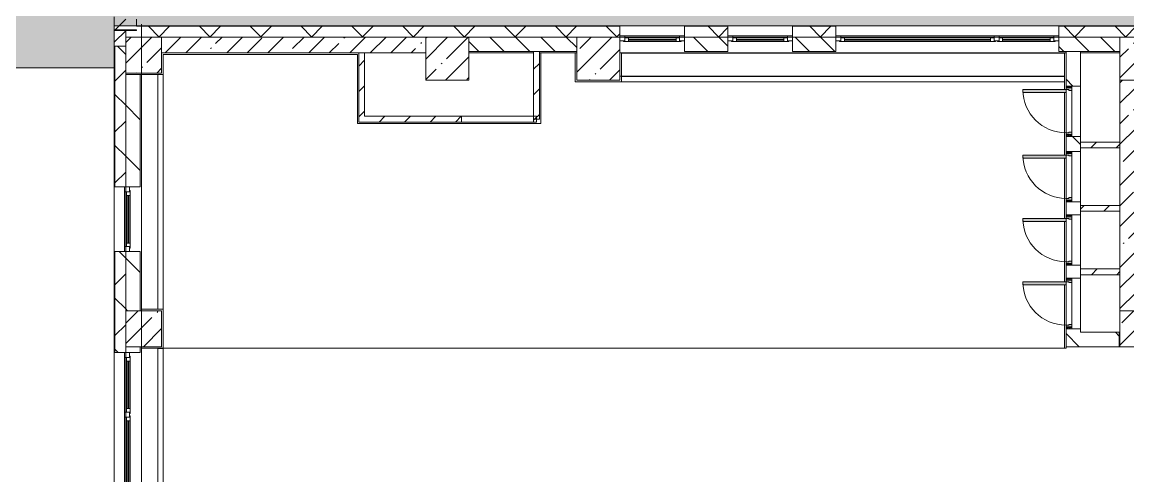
# Model space of a CAD drawing. Header units: millimetres. Extents: x 81682 to 274809, y -8553 to 29000.
# Drawn here: x 146249 to 161620, y 9106 to 15407 of the extents above; entities that cross this region are included whole.
import ezdxf

# ---------------------------------------------------------------- set-up
doc = ezdxf.new("R2010")
doc.units = ezdxf.units.MM
for name, color, linetype, lineweight in [('A-DETL-3', 7, 'Continuous', 5), ('A-GENM-3', 7, 'Continuous', 5), ('A-GLAZ-3', 7, 'Continuous', 5), ('A-WALL', 7, 'Continuous', 9), ('A-WALL-7', 7, 'Continuous', 5), ('I-WALL-2', 7, 'Continuous', 5), ('S-COLS-1', 7, 'Continuous', 5), ('Оси', 7, 'Continuous', 9)]:
    doc.layers.add(name, color=color, linetype=linetype, lineweight=lineweight)
doc.layers.add('A-DETL-GENF-2', color=7, linetype='Continuous', lineweight=9, true_color=0xc0c0c0, transparency=0.4)
for name, color, linetype, lineweight, true_color in [('A-DOOR-3', 7, 'Continuous', 5, 0xe2e2e2), ('A-DOOR-4', 7, 'Continuous', 5, 0xaaaaaa), ('A-DOOR-FRAM-2', 7, 'Continuous', 5, 0xe2e2e2), ('A-DOOR-FRAM-4', 7, 'Continuous', 5, 0xaaaaaa), ('A-FLOR-2', 7, 'Continuous', 5, 0xaaaaaa), ('A-GENM-4', 7, 'Continuous', 5, 0x737373), ('A-WALL-8', 7, 'Continuous', 5, 0x737373), ('I-WALL-3', 7, 'Continuous', 5, 0x737373)]:
    doc.layers.add(name, color=color, linetype=linetype, lineweight=lineweight, true_color=true_color)
pattern_1 = [(45, (147798.7, 0), (-353.5534, 353.5534), []), (135, (147798.7, 0), (-353.5534, -353.5534), [])]
pattern_2 = [(135, (147798.7, 0), (-353.553, -353.553), [])]
pattern_3 = [(45, (147798.7, 0), (-285.123, 285.123), []), (45, (148083.8, 0), (-285.123, 285.123), [504.031, -100.806, 16.764, -84.042])]
pattern_4 = [(45, (147798.7, 0), (-176.7767, 176.7767), [])]

# ---------------------------------------------------------------- blocks, each defined once
blk = doc.blocks.new('BSC_Колонна _Прямоугольная - 600х600-V66-3_7_3_птичка')
at = {"layer": 'S-COLS-1'}
h = blk.add_hatch(dxfattribs=at)
h.set_pattern_fill('FP_71', color=256, style=0, pattern_type=2)
h.set_pattern_definition([(45, (-14010, -14900), (-285.123, 285.123), []), (45, (-13724.88, -14900), (-285.123, 285.123), [504.031, -100.806, 16.764, -84.042])])
h.paths.add_polyline_path([(-22, -300), (300, -300), (300, 300), (-300, 300), (-300, -300)])
for p, q in [((300, 300), (-300, 300)), ((-300, 300), (-300, -300)), ((300, -300), (300, 300)), ((-300, -300), (300, -300))]:
    blk.add_line(p, q, dxfattribs=at)
blk = doc.blocks.new('парапет1 - парапет-18629556-3_7_3_птичка')
at = {"layer": 'A-GENM-3'}
blk.add_line((-268, 14773), (-2411, 14773), dxfattribs=at)
at = {"layer": 'A-GENM-4'}
blk.add_line((-268, 15482), (-268, 14775), dxfattribs=at)
blk = doc.blocks.new('BSC_Колонна _Прямоугольная - 500х500-V87-3_7_3_птичка')
at = {"layer": 'S-COLS-1'}
h = blk.add_hatch(dxfattribs=at)
h.set_pattern_fill('FP_95', color=256, style=0, pattern_type=2)
h.set_pattern_definition([(45, (-140, -14950), (-285.123, 285.123), []), (45, (145.12, -14950), (-285.123, 285.123), [504.031, -100.806, 16.764, -84.042])])
h.paths.add_polyline_path([(-250, -250), (250, -250), (250, 250), (-250, 250)])
for p, q in [((250, 250), (-250, 250)), ((-250, 250), (-250, -250)), ((250, -250), (250, 250)), ((-250, -250), (250, -250))]:
    blk.add_line(p, q, dxfattribs=at)
blk = doc.blocks.new('120_Окно_СКБ_1Ст - 120_Окно_СКБ_1Ст 900х2500_h_-20664874-3_7_3_птичка')
at = {"layer": 'A-GLAZ-3'}
for p, q in [((-450, -127), (-450, -57)), ((-450, -57), (-380, -57)), ((450, -57), (-450, -57)), ((-380, -127), (-450, -127)), ((-450, -127), (-400, -127)), ((-380, -127), (-400, -127)), ((-400, -127), (-400, -137)), ((-400, -137), (400, -137)), ((400, -137), (-400, -137)), ((-380, -57), (-380, -127)), ((380, -87), (-380, -87)), ((-380, -87), (-380, -127)), ((-330, -137), (-330, -87)), ((-330, -107), (330, -107)), ((330, -117), (-330, -117)), ((330, -137), (330, -87)), ((380, -127), (380, -57)), ((380, -57), (450, -57)), ((380, -127), (380, -87)), ((450, -127), (380, -127)), ((400, -127), (380, -127)), ((400, -127), (450, -127)), ((400, -137), (400, -127)), ((450, -57), (450, -127))]:
    blk.add_line(p, q, dxfattribs=at)
blk = doc.blocks.new('120_Окно_СКБ_2Ст - 120_Окно_СКБ_2Ст 2300х2500 _мал створка справа_-22272277-3_7_3_птичка')
at = {"layer": 'A-GLAZ-3'}
for p, q in [((-1150, -127), (-1150, -57)), ((-1150, -57), (-1080, -57)), ((1150, -57), (-1150, -57)), ((-1080, -127), (-1150, -127)), ((-1150, -127), (-1100, -127)), ((-1080, -127), (-1100, -127)), ((-1100, -127), (-1100, -137)), ((-1100, -137), (270, -137)), ((270, -137), (-1100, -137)), ((-1080, -57), (-1080, -127)), ((250, -87), (-1080, -87)), ((-1080, -87), (-1080, -127)), ((-1030, -137), (-1030, -87)), ((-1030, -107), (200, -107)), ((200, -117), (-1030, -117)), ((200, -137), (200, -87)), ((250, -127), (250, -57)), ((250, -57), (320, -57)), ((250, -127), (250, -87)), ((320, -127), (250, -127)), ((270, -127), (250, -127)), ((270, -127), (300, -127)), ((270, -137), (270, -127)), ((320, -127), (300, -127)), ((300, -127), (300, -137)), ((300, -137), (1100, -137)), ((1100, -137), (300, -137)), ((320, -57), (320, -127)), ((1080, -87), (320, -87)), ((320, -87), (320, -127)), ((370, -137), (370, -87)), ((370, -107), (1030, -107)), ((1030, -117), (370, -117)), ((1030, -137), (1030, -87)), ((1080, -127), (1080, -57)), ((1080, -57), (1150, -57)), ((1080, -127), (1080, -87)), ((1150, -127), (1080, -127)), ((1100, -127), (1080, -127)), ((1100, -127), (1150, -127)), ((1100, -137), (1100, -127)), ((1150, -57), (1150, -127))]:
    blk.add_line(p, q, dxfattribs=at)
blk = doc.blocks.new('120_Окно_СКБ_2Ст - 120_Окно_СКБ_2Ст 3100х2500 _мал_створка слева_ 2-V114-3_7_3_птичка')
at = {"layer": 'A-GLAZ-3'}
for p, q in [((-1550, -127), (-1550, -57)), ((-1550, -57), (-1480, -57)), ((1550, -57), (-1550, -57)), ((-1480, -127), (-1550, -127)), ((-1550, -127), (-1500, -127)), ((-1480, -127), (-1500, -127)), ((-1500, -127), (-1500, -137)), ((-1500, -137), (670, -137)), ((670, -137), (-1500, -137)), ((-1480, -57), (-1480, -127)), ((650, -87), (-1480, -87)), ((-1480, -87), (-1480, -127)), ((-1430, -137), (-1430, -87)), ((-1430, -107), (600, -107)), ((600, -117), (-1430, -117)), ((600, -137), (600, -87)), ((650, -127), (650, -57)), ((650, -57), (720, -57)), ((650, -127), (650, -87)), ((720, -127), (650, -127)), ((670, -127), (650, -127)), ((670, -127), (700, -127)), ((670, -137), (670, -127)), ((720, -127), (700, -127)), ((700, -127), (700, -137)), ((700, -137), (1500, -137)), ((1500, -137), (700, -137)), ((720, -57), (720, -127)), ((1480, -87), (720, -87)), ((720, -87), (720, -127)), ((770, -137), (770, -87)), ((770, -107), (1430, -107)), ((1430, -117), (770, -117)), ((1430, -137), (1430, -87)), ((1480, -127), (1480, -57)), ((1480, -57), (1550, -57)), ((1480, -127), (1480, -87)), ((1550, -127), (1480, -127)), ((1500, -127), (1480, -127)), ((1500, -127), (1550, -127)), ((1500, -137), (1500, -127)), ((1550, -57), (1550, -127))]:
    blk.add_line(p, q, dxfattribs=at)
blk = doc.blocks.new('BSC_Колонна _Прямоугольная - 500х500-V164-3_7_3_птичка')
at = {"layer": 'S-COLS-1'}
h = blk.add_hatch(dxfattribs=at)
h.set_pattern_fill('FP_136', color=256, style=0, pattern_type=2)
h.set_pattern_definition([(45, (-13960, -11150), (-285.123, 285.123), []), (45, (-13674.88, -11150), (-285.123, 285.123), [504.031, -100.806, 16.764, -84.042])])
h.paths.add_polyline_path([(-250, -250), (250, -250), (250, 250), (-250, 250), (-250, 71)])
for p, q in [((250, 250), (-250, 250)), ((-250, 250), (-250, -250)), ((250, -250), (250, 250)), ((-250, -250), (250, -250))]:
    blk.add_line(p, q, dxfattribs=at)
blk = doc.blocks.new('110_Дверь_СКБ_1Ст - д-18 700x2100h_Технический шкаф ЭОМ и СС-V155-3_7_3_птичка')
at = {"layer": 'A-DOOR-3'}
h = blk.add_hatch(color=256, dxfattribs=at)
h.paths.add_polyline_path([(-312.5, 100), (-312.5, 20), (-277.5, 20), (-277.5, 60), (-287.5, 60), (-292.5, 100)])
h.paths.add_polyline_path([(312.5, 100), (312.5, 60), (302.5, 60), (302.5, 20), (337.5, 20), (337.5, 100)])
at = {"layer": 'A-DOOR-4'}
h = blk.add_hatch(dxfattribs=at)
h.set_pattern_fill('FP_120', color=256, style=0, pattern_type=2)
h.set_pattern_definition([(135, (1951.41, 164.685), (-14.14214, -14.14214), []), (225, (1951.41, 164.685), (14.14214, -14.14214), [])])
h.paths.add_polyline_path([(362.5, 100), (337.5, 100), (337.5, 20), (362.5, 20)])
at = {"layer": 'A-DOOR-FRAM-2'}
blk.add_hatch(color=256, dxfattribs=at).paths.add_polyline_path([(272.5, 700), (272.5, 100), (312.5, 100), (312.5, 700)])
at = {"layer": 'A-DOOR-FRAM-4'}
h = blk.add_hatch(dxfattribs=at)
h.set_pattern_fill('FP_121', color=256, style=0, pattern_type=2)
h.set_pattern_definition([(45, (-171.384, 164.685), (-14.1421, 14.1421), []), (135, (-171.384, 164.685), (-14.1421, -14.1421), [])])
h.paths.add_polyline_path([(-312.5, 100), (-337.5, 100), (-337.5, 20), (-312.5, 20)])
at = {"layer": 'A-DOOR-4'}
for p, q in [((312.5, 700), (272.5, 700)), ((272.5, 700), (272.5, 100)), ((312.5, 100), (312.5, 700)), ((272.5, 100), (312.5, 100))]:
    blk.add_line(p, q, dxfattribs=at)
blk.add_arc((312.5, 100), 600, 90, 180, dxfattribs=at)
at = {"layer": 'A-DOOR-FRAM-4'}
for p, q in [((-312.5, 100), (-337.5, 100)), ((-337.5, 100), (-337.5, 20)), ((-337.5, 20), (-312.5, 20)), ((-287.5, 100), (-312.5, 100)), ((-312.5, 100), (-312.5, 20)), ((-312.5, 20), (-312.5, 100)), ((-312.5, 20), (-277.5, 20)), ((-287.5, 60), (-287.5, 100)), ((-287.5, 100), (272.5, 100)), ((-277.5, 60), (-287.5, 60)), ((-277.5, 20), (-277.5, 60)), ((302.5, 20), (-277.5, 20)), ((312.5, 60), (302.5, 60)), ((302.5, 60), (302.5, 20)), ((302.5, 20), (337.5, 20)), ((312.5, 100), (312.5, 60)), ((337.5, 100), (312.5, 100)), ((337.5, 20), (337.5, 100)), ((362.5, 100), (337.5, 100)), ((337.5, 100), (337.5, 20)), ((337.5, 20), (362.5, 20)), ((362.5, 20), (362.5, 100))]:
    blk.add_line(p, q, dxfattribs=at)
blk = doc.blocks.new('120_Окно_СКБ_1Ст - 120_Окно_СКБ_1Ст_900х2500_h_-20705657-3_7_3_птичка')
at = {"layer": 'A-GLAZ-3'}
for p, q in [((-450, -127), (-450, -57)), ((-450, -57), (-380, -57)), ((450, -57), (-450, -57)), ((-380, -127), (-450, -127)), ((-450, -127), (-400, -127)), ((-380, -127), (-400, -127)), ((-400, -127), (-400, -137)), ((-400, -137), (400, -137)), ((400, -137), (-400, -137)), ((-380, -57), (-380, -127)), ((380, -87), (-380, -87)), ((-380, -87), (-380, -127)), ((-330, -137), (-330, -87)), ((-330, -107), (330, -107)), ((330, -117), (-330, -117)), ((330, -137), (330, -87)), ((380, -127), (380, -57)), ((380, -57), (450, -57)), ((380, -127), (380, -87)), ((450, -127), (380, -127)), ((400, -127), (380, -127)), ((400, -127), (450, -127)), ((400, -137), (400, -127)), ((450, -57), (450, -127))]:
    blk.add_line(p, q, dxfattribs=at)
blk = doc.blocks.new('BSC_Колонна _Прямоугольная - 500х500-V177-3_7_3_птичка')
at = {"layer": 'S-COLS-1'}
h = blk.add_hatch(dxfattribs=at)
h.set_pattern_fill('FP_151', color=256, style=0, pattern_type=2)
h.set_pattern_definition([(45, (-140, -11150), (-285.123, 285.123), []), (45, (145.12, -11150), (-285.123, 285.123), [504.031, -100.806, 16.764, -84.042])])
h.paths.add_polyline_path([(-136, -250), (250, -250), (250, 250), (-250, 250), (-250, -250)])
for p, q in [((250, 250), (-250, 250)), ((-250, 250), (-250, -250)), ((250, -250), (250, 250)), ((-250, -250), (250, -250))]:
    blk.add_line(p, q, dxfattribs=at)
blk = doc.blocks.new('Зашивка приборов отопления34 - Зашивка приборов отопления-33324488-3_7_3_птичка')
at = {"layer": 'A-WALL-7'}
for p, q in [((34188, 26888), (34188, 26567)), ((40348, 26888), (34188, 26888)), ((40348, 26567), (40348, 26888)), ((34188, 26567), (40348, 26567)), ((40348, 26567), (34188, 26567)), ((34188, 26567), (34188, 26492)), ((34188, 26492), (40348, 26492)), ((40348, 26492), (40348, 26567))]:
    blk.add_line(p, q, dxfattribs=at)
blk = doc.blocks.new('Зашивка приборов отопления35 - Зашивка приборов отопления-33324623-3_7_3_птичка')
at = {"layer": 'A-WALL-7'}
for p, q in [((34188, 26793), (34188, 26567)), ((37448, 26793), (34188, 26793)), ((37448, 26567), (37448, 26793)), ((34188, 26567), (37448, 26567)), ((37448, 26567), (34188, 26567)), ((34188, 26567), (34188, 26492)), ((34188, 26492), (37448, 26492)), ((37448, 26492), (37448, 26567))]:
    blk.add_line(p, q, dxfattribs=at)
blk = doc.blocks.new('Зашивка приборов отопления36 - Зашивка приборов отопления-33324807-3_7_3_птичка')
at = {"layer": 'A-WALL-7'}
for p, q in [((34188, 26793), (34188, 26567)), ((36549, 26793), (34188, 26793)), ((36549, 26567), (36549, 26793)), ((34188, 26567), (36549, 26567)), ((36545, 26567), (34188, 26567)), ((34188, 26567), (34188, 26492)), ((34188, 26492), (36545, 26492)), ((36545, 26492), (36545, 26567))]:
    blk.add_line(p, q, dxfattribs=at)

msp = doc.modelspace()

# ---------------------------------------------------------------- hatches: boundary and pattern name
at = {"layer": 'A-DETL-GENF-2'}
msp.add_hatch(color=256, dxfattribs=at).paths.add_polyline_path([(146870.9, 14774.9), (147530.7, 14774.9), (147530.7, 15358), (186558.7, 15358), (186558.7, 23888.3), (181726.8, 23888.3), (181726.8, 27398.1), (145389.6, 27398.1), (145389.6, 14774.9), (146404.8, 14774.9)])
at = {"layer": 'A-WALL-7'}
h = msp.add_hatch(dxfattribs=at)
h.set_pattern_fill('FP_79', color=256, style=0, pattern_type=2)
h.set_pattern_definition(pattern_1)
h.paths.add_polyline_path([(189752.3, 15200), (189958.7, 15200), (189958.7, 15350), (185608.7, 15350), (185608.7, 15200), (187887.9, 15200)])
h.paths.add_polyline_path([(177808.7, 15200), (179908.7, 15200), (179908.7, 15350), (177815.7, 15349), (177815.7, 15288), (177808.7, 15285), (177035.7, 15288), (177035.7, 15350), (173408.9, 15349), (173408.9, 15288), (173401.9, 15285), (172228.9, 15288), (172228.9, 15350), (167588.7, 15349), (167588.7, 15288), (167581.7, 15285), (166808.7, 15288), (166808.7, 15350), (162581.7, 15349), (162581.7, 15288), (162574.7, 15285), (162401.7, 15288), (162401.5, 15350), (160658.7, 15350), (160658.7, 15200), (177799.4, 15200)])
h.paths.add_polyline_path([(182458.7, 15200), (183208.7, 15200), (183208.7, 15350), (182458.7, 15350)])
h.paths.add_polyline_path([(181408.7, 15200), (181558.7, 15200), (181558.7, 15350), (181408.7, 15350), (181408.7, 15270.2)])
h.paths.add_polyline_path([(156058.7, 15200), (156058.7, 15350), (155458.7, 15350), (155458.7, 15200)])
h.paths.add_polyline_path([(157558.7, 15200), (157558.7, 15350), (156958.7, 15350), (156958.7, 15200), (157125.2, 15200)])
h.paths.add_polyline_path([(152464.2, 15200), (154558.7, 15200), (154558.7, 15350), (147838.7, 15350), (147838.7, 15293), (147688.7, 15293), (147688.7, 15200), (152458.7, 15200)])
h.paths.add_polyline_path([(181038.7, 15200), (181033.7, 15350), (180808.7, 15350), (180808.7, 15200)])
h = msp.add_hatch(dxfattribs=at)
h.set_pattern_fill('FP_79', color=256, style=0, pattern_type=2)
h.set_pattern_definition(pattern_1)
h.paths.add_polyline_path([(147530.7, 14973), (147538.7, 14973), (147538.7, 15073), (147530.7, 15073)])
h = msp.add_hatch(dxfattribs=at)
h.set_pattern_fill('FP_79', color=256, style=0, pattern_type=2)
h.set_pattern_definition(pattern_1)
h.paths.add_polyline_path([(147538.7, -100), (147688.7, -100), (147688.7, 5220), (147538.7, 5220), (147538.7, 1965.8)])
h.paths.add_polyline_path([(147538.7, 7320), (147688.7, 7320), (147688.7, 8520), (147538.7, 8520), (147538.7, 7750.3)])
h.paths.add_polyline_path([(147688.7, 10820), (147688.7, 12220), (147538.7, 12220), (147538.7, 10820)])
h.paths.add_polyline_path([(147688.7, 13120), (147688.7, 15073), (147538.7, 15073), (147538.7, 13120)])
h = msp.add_hatch(dxfattribs=at)
h.set_pattern_fill('FP_77', color=256, style=0, pattern_type=2)
h.set_pattern_definition([(135, (147798.7, 0), (-176.7767, -176.7767), [])])
h.paths.add_polyline_path([(160854, 15000), (161508.7, 15000), (161508.7, 15200), (160658.7, 15200), (160658.7, 15000), (160759.9, 15000)])
h.paths.add_polyline_path([(152458.7, 15000), (153958.7, 15000), (153958.7, 15200), (152458.7, 15200)])
h.paths.add_polyline_path([(157125.2, 15000), (157558.7, 15000), (157558.7, 15200), (156958.7, 15200), (156958.7, 15000)])
h.paths.add_polyline_path([(156058.7, 15000), (156058.7, 15200), (155458.7, 15200), (155458.7, 15000)])
h = msp.add_hatch(dxfattribs=at)
h.set_pattern_fill('FP_79', color=256, style=0, pattern_type=2)
h.set_pattern_definition(pattern_1)
h.paths.add_polyline_path([(147538.7, 14923), (147538.7, 14973), (147530.7, 14973), (147530.7, 14923)])
at = {"layer": 'I-WALL-2'}
h = msp.add_hatch(dxfattribs=at)
h.set_pattern_fill('FP_79', color=256, style=0, pattern_type=2)
h.set_pattern_definition(pattern_1)
h.paths.add_polyline_path([(147838.7, 15358), (147838.7, 15450), (147530.7, 15450), (147530.7, 15358), (147803.1, 15358)])
h = msp.add_hatch(dxfattribs=at)
h.set_pattern_fill('FP_79', color=256, style=0, pattern_type=2)
h.set_pattern_definition(pattern_1)
h.paths.add_polyline_path([(147530.7, 15300), (147838.7, 15300), (147838.7, 15358), (147530.7, 15358), (147530.7, 15341.3)])
h = msp.add_hatch(dxfattribs=at)
h.set_pattern_fill('FP_75', color=256, style=0, pattern_type=2)
h.set_pattern_definition(pattern_3)
h.paths.add_polyline_path([(147538.7, 15073), (147688.7, 15073), (147688.7, 15293), (147530.7, 15293), (147535.7, 15073)])
h = msp.add_hatch(dxfattribs=at)
h.set_pattern_fill('FP_75', color=256, style=0, pattern_type=2)
h.set_pattern_definition(pattern_3)
h.paths.add_polyline_path([(151858.7, 14980), (151858.7, 15200), (148188.7, 15200), (148188.7, 14980), (151008.7, 14980)])
h = msp.add_hatch(dxfattribs=at)
h.set_pattern_fill('FP_80', color=256, style=0, pattern_type=2)
h.set_pattern_definition(pattern_4)
h.paths.add_polyline_path([(151008.7, 14100), (151008.7, 14980), (150928.7, 14980), (150928.7, 14100)])
h = msp.add_hatch(dxfattribs=at)
h.set_pattern_fill('FP_80', color=256, style=0, pattern_type=2)
h.set_pattern_definition(pattern_4)
h.paths.add_polyline_path([(153438.7, 14060), (153438.7, 15000), (153358.7, 15000), (153358.7, 14060)])
h = msp.add_hatch(dxfattribs=at)
h.set_pattern_fill('FP_78', color=256, style=0, pattern_type=2)
h.set_pattern_definition(pattern_2)
h.paths.add_polyline_path([(160839.9, 11100), (160959.9, 11100), (160959.9, 11150), (160759.9, 11150), (160759.9, 11100)])
h.paths.add_polyline_path([(160759.9, 11850), (160959.9, 11850), (160959.9, 12030), (160759.9, 12030)])
h.paths.add_polyline_path([(160959.9, 12730), (160959.9, 12910), (160759.9, 12910), (160759.9, 12730), (160839.9, 12730)])
h.paths.add_polyline_path([(160839.9, 13610), (160959.9, 13610), (160959.9, 13819.9), (160759.9, 13819.9), (160759.9, 13610)])
h.paths.add_polyline_path([(160759.9, 14519.9), (160959.9, 14519.9), (160959.9, 15000), (160759.9, 15000), (160759.9, 14691.7)])
h = msp.add_hatch(dxfattribs=at)
h.set_pattern_fill('FP_78', color=256, style=0, pattern_type=2)
h.set_pattern_definition(pattern_2)
h.paths.add_polyline_path([(147688.7, 7900), (147888.7, 7900), (147888.7, 8520), (147688.7, 8520), (147688.7, 8328.8)])
h.paths.add_polyline_path([(147688.7, 10820), (147888.7, 10820), (147888.7, 10900), (147688.7, 10900)])
h.paths.add_polyline_path([(147888.7, 11400), (147888.7, 12220), (147688.7, 12220), (147688.7, 11400), (147803.1, 11400)])
h.paths.add_polyline_path([(147688.7, 13120), (147888.7, 13120), (147888.7, 14680), (147688.7, 14680), (147688.7, 13534.8)])
h = msp.add_hatch(dxfattribs=at)
h.set_pattern_fill('FP_75', color=256, style=0, pattern_type=2)
h.set_pattern_definition(pattern_3)
h.paths.add_polyline_path([(161509.7, 11400), (161729.7, 11400), (161729.7, 14600), (161509.7, 14600), (161509.7, 11900)])
h = msp.add_hatch(dxfattribs=at)
h.set_pattern_fill('FP_80', color=256, style=0, pattern_type=2)
h.set_pattern_definition(pattern_4)
h.paths.add_polyline_path([(153398.7, 14020), (153398.7, 14100), (153358.7, 14100), (153358.7, 14020)])
h.paths.add_polyline_path([(152358.7, 14020), (152358.7, 14100), (150928.7, 14100), (150928.7, 14020)])
h = msp.add_hatch(dxfattribs=at)
h.set_pattern_fill('FP_80', color=256, style=0, pattern_type=2)
h.set_pattern_definition(pattern_4)
h.paths.add_polyline_path([(161509.7, 13660), (161509.7, 13740), (160959.9, 13740), (160959.9, 13660)])
h = msp.add_hatch(dxfattribs=at)
h.set_pattern_fill('FP_80', color=256, style=0, pattern_type=2)
h.set_pattern_definition(pattern_4)
h.paths.add_polyline_path([(161509.7, 12780), (161509.7, 12860), (160959.9, 12860), (160959.9, 12780)])
h = msp.add_hatch(dxfattribs=at)
h.set_pattern_fill('FP_80', color=256, style=0, pattern_type=2)
h.set_pattern_definition(pattern_4)
h.paths.add_polyline_path([(161509.7, 11900), (161509.7, 11980), (160959.9, 11980), (160959.9, 11900)])
h = msp.add_hatch(dxfattribs=at)
h.set_pattern_fill('FP_78', color=256, style=0, pattern_type=2)
h.set_pattern_definition(pattern_2)
h.paths.add_polyline_path([(161499.7, 10900), (161499.7, 11100), (160759.9, 11100), (160759.9, 10900)])
at = {"layer": 'S-COLS-1'}
h = msp.add_hatch(dxfattribs=at)
h.set_pattern_fill('FP_75', color=256, style=0, pattern_type=2)
h.set_pattern_definition(pattern_3)
h.paths.add_polyline_path([(152458.7, 14600), (152458.7, 15200), (151858.7, 15200), (151858.7, 14600)])
h = msp.add_hatch(dxfattribs=at)
h.set_pattern_fill('FP_75', color=256, style=0, pattern_type=2)
h.set_pattern_definition(pattern_3)
h.paths.add_polyline_path([(154558.7, 14600), (154558.7, 15200), (153958.7, 15200), (153958.7, 14600), (154328.6, 14600)])

# ---------------------------------------------------------------- linework, layer by layer
at = {"layer": 'A-DETL-3'}
for p, q in [((147530.7, 14774.9), (147530.7, 15358)), ((147530.7, 15358), (186558.7, 15358)), ((145389.6, 14774.9), (147530.7, 14774.9))]:
    msp.add_line(p, q, dxfattribs=at)
at = {"layer": 'A-FLOR-2'}
for p, q in [((150909.7, 14959), (148209.7, 14959)), ((148209.7, 14959), (148209.7, 14679)), ((150909.7, 13999), (150909.7, 14959)), ((153938.7, 14979), (153459.7, 14979)), ((153459.7, 14979), (153459.7, 13999)), ((153938.7, 14580), (153938.7, 14979)), ((160739.9, 14980), (154558.7, 14980)), ((160739.9, 14655), (160739.9, 14980)), ((147908.7, 14680), (147908.7, 11420)), ((148133.7, 14680), (147908.7, 14680)), ((148133.7, 11420), (148133.7, 14680)), ((154558.7, 14655), (160739.9, 14655)), ((154578.7, 14655), (154578.7, 14580)), ((154578.7, 14580), (153938.7, 14580)), ((160739.9, 14469.9), (160739.9, 14580)), ((160739.9, 13560), (160739.9, 14429.9)), ((153459.7, 13999), (150909.7, 13999)), ((160739.9, 12680), (160739.9, 13520)), ((160739.9, 11800), (160739.9, 12640)), ((160739.9, 10880), (160739.9, 11760)), ((147908.7, 11420), (148133.7, 11420)), ((148209.7, 11419), (148209.7, 10880)), ((147909.7, 10880), (147909.7, 8521)), ((148133.7, 10880), (147909.7, 10880)), ((148133.7, 8521), (148133.7, 10880)), ((160759.9, 10880), (148134.7, 10880)), ((160759.9, 10900), (160759.9, 10880)), ((161508.7, 10900), (161499.7, 10900))]:
    msp.add_line(p, q, dxfattribs=at)
at = {"layer": 'A-WALL'}
for p, q in [((147530.7, 15300), (147838.7, 15300)), ((147530.7, 15295), (147838.7, 15295)), ((147838.7, 15293), (147688.7, 15293)), ((147688.7, 15293), (147688.7, 15200)), ((147838.7, 15358), (147838.7, 15350)), ((154558.7, 15353), (147838.7, 15353)), ((154558.7, 15350), (147838.7, 15350)), ((147838.7, 15300), (147838.7, 15293)), ((156058.7, 15353), (155458.7, 15353)), ((156058.7, 15350), (155458.7, 15350)), ((157558.7, 15353), (156958.7, 15353)), ((157558.7, 15350), (156958.7, 15350)), ((162400.7, 15353), (160658.7, 15353)), ((162401.6, 15350), (160658.7, 15350)), ((147538.7, 15073), (147538.7, 13120)), ((147538.7, 15073), (147688.7, 15073)), ((153958.7, 15200), (152458.7, 15200)), ((152458.7, 15200), (153958.7, 15200)), ((156058.7, 15200), (155458.7, 15200)), ((155458.7, 15200), (156058.7, 15200)), ((157558.7, 15200), (156958.7, 15200)), ((156958.7, 15200), (157558.7, 15200)), ((161508.7, 15200), (160658.7, 15200)), ((160658.7, 15200), (161508.7, 15200)), ((147530.7, 14973), (147538.7, 14973)), ((147530.7, 14923), (147538.7, 14923)), ((151008.7, 14980), (150928.7, 14980)), ((153438.7, 15000), (153358.7, 15000)), ((160959.9, 15000), (160759.9, 15000)), ((147530.7, 14843), (147538.7, 14843)), ((147535.7, 14843), (147535.7, 13120)), ((147688.7, 13120), (147688.7, 14680)), ((160959.9, 13740), (160959.9, 13660)), ((161509.7, 13660), (161509.7, 13740)), ((160959.9, 12860), (160959.9, 12780)), ((161509.7, 12780), (161509.7, 12860)), ((147535.7, 12220), (147535.7, 10820)), ((147538.7, 12220), (147538.7, 10820)), ((147688.7, 11400), (147688.7, 12220)), ((160959.9, 11980), (160959.9, 11900)), ((161509.7, 11900), (161509.7, 11980)), ((147688.7, 10820), (147688.7, 10900))]:
    msp.add_line(p, q, dxfattribs=at)
at = {"layer": 'A-WALL-7'}
for p, q in [((154558.7, 15200), (154558.7, 15358)), ((155458.7, 15358), (155458.7, 15000)), ((156058.7, 15000), (156058.7, 15358)), ((156958.7, 15358), (156958.7, 15000)), ((157558.7, 15000), (157558.7, 15358)), ((160658.7, 15358), (160658.7, 15000)), ((148188.7, 15200), (152458.7, 15200)), ((152458.7, 15200), (152458.7, 15000)), ((153958.7, 15000), (153958.7, 15200)), ((154558.7, 15200), (153958.7, 15200)), ((156958.7, 15200), (156058.7, 15200)), ((160658.7, 15200), (157558.7, 15200)), ((152458.7, 15000), (153358.7, 15000)), ((153438.7, 15000), (153958.7, 15000)), ((155458.7, 15000), (156058.7, 15000)), ((156958.7, 15000), (157558.7, 15000)), ((160658.7, 15000), (160759.9, 15000)), ((160959.9, 15000), (161508.7, 15000)), ((147530.7, 14772.9), (147530.7, -258)), ((147688.7, 14680), (147688.7, 14700)), ((147530.7, 13120), (147688.7, 13120)), ((147688.7, 13120), (147688.7, 12220)), ((147688.7, 12220), (147530.7, 12220)), ((147530.7, 10820), (147688.7, 10820)), ((147688.7, 10820), (147688.7, 8520))]:
    msp.add_line(p, q, dxfattribs=at)
at = {"layer": 'A-WALL-8'}
msp.add_line((162331.7, 15358), (147838.7, 15358), dxfattribs=at)
at = {"layer": 'I-WALL-2'}
for p, q in [((147530.7, 15293), (147688.7, 15293)), ((151858.7, 15200), (148188.7, 15200)), ((151858.7, 14980), (151858.7, 15200)), ((154558.7, 15200), (155458.7, 15200)), ((148188.7, 14980), (150928.7, 14980)), ((150928.7, 14980), (150928.7, 14020)), ((151008.7, 14100), (151008.7, 14980)), ((151008.7, 14980), (151858.7, 14980)), ((153358.7, 14980), (152458.7, 14980)), ((153358.7, 15000), (153358.7, 14020)), ((153438.7, 14060), (153438.7, 15000)), ((153958.7, 14980), (153438.7, 14980)), ((160759.9, 14980), (160739.9, 14980)), ((160759.9, 15000), (160759.9, 14519.9)), ((160959.9, 15000), (160959.9, 13740)), ((161508.7, 14980), (160959.9, 14980)), ((147908.7, 14680), (147688.7, 14680)), ((147888.7, 13120), (147888.7, 14680)), ((160839.9, 14519.9), (160959.9, 14519.9)), ((161509.7, 14600), (161509.7, 13740)), ((150928.7, 14020), (153398.7, 14020)), ((153398.7, 14100), (151008.7, 14100)), ((152358.7, 14020), (152358.7, 14100)), ((153358.7, 14060), (153438.7, 14060)), ((153398.7, 14020), (153398.7, 14100)), ((160759.9, 13819.9), (160759.9, 13610)), ((160959.9, 13819.9), (160839.9, 13819.9)), ((161509.7, 13740), (160959.9, 13740)), ((160839.9, 13610), (160959.9, 13610)), ((160959.9, 13660), (160959.9, 12860)), ((160959.9, 13660), (161509.7, 13660)), ((161509.7, 13660), (161509.7, 12860)), ((147688.7, 13120), (147888.7, 13120)), ((147688.7, 12220), (147688.7, 13120)), ((160759.9, 12910), (160759.9, 12730)), ((160959.9, 12910), (160839.9, 12910)), ((161509.7, 12860), (160959.9, 12860)), ((160959.9, 12780), (160959.9, 11980)), ((160959.9, 12780), (161509.7, 12780)), ((161509.7, 12780), (161509.7, 11980)), ((160839.9, 12730), (160959.9, 12730)), ((147888.7, 12220), (147688.7, 12220)), ((147888.7, 11400), (147888.7, 12220)), ((160759.9, 12030), (160759.9, 11850)), ((160959.9, 12030), (160839.9, 12030)), ((160839.9, 11850), (160959.9, 11850)), ((161509.7, 11980), (160959.9, 11980)), ((160959.9, 11900), (160959.9, 11100)), ((160959.9, 11900), (161509.7, 11900)), ((161509.7, 11900), (161509.7, 11400)), ((147908.7, 11420), (147908.7, 11400)), ((160759.9, 11150), (160759.9, 10900)), ((160959.9, 11150), (160839.9, 11150)), ((161499.7, 11100), (160959.9, 11100)), ((161499.7, 10900), (161499.7, 11100)), ((147688.7, 10820), (147888.7, 10820)), ((147688.7, 8520), (147688.7, 10820)), ((147888.7, 10820), (147888.7, 10900)), ((147908.7, 10900), (147908.7, 8500)), ((160759.9, 10900), (161499.7, 10900))]:
    msp.add_line(p, q, dxfattribs=at)
at = {"layer": 'I-WALL-3'}
msp.add_line((147838.7, 15358), (147838.7, 15450), dxfattribs=at)
at = {"layer": 'S-COLS-1'}
for p, q in [((152458.7, 15200), (151858.7, 15200)), ((151858.7, 15200), (151858.7, 14600)), ((152458.7, 14600), (152458.7, 15200)), ((154558.7, 15200), (153958.7, 15200)), ((153958.7, 15200), (153958.7, 15000)), ((154558.7, 14600), (154558.7, 15200)), ((153958.7, 15000), (153958.7, 14600)), ((151858.7, 14600), (152458.7, 14600)), ((153958.7, 14600), (154558.7, 14600))]:
    msp.add_line(p, q, dxfattribs=at)
at = {"layer": 'Оси'}
msp.add_line((147908.7, 5439), (147908.7, 15380), dxfattribs=at)

# ---------------------------------------------------------------- block references
at = {"layer": 'A-DOOR-4', "rotation": 89.99999999999991}
for p in [(160859.9, 14157.4), (160859.9, 13247.5), (160859.9, 12367.5), (160859.9, 11487.5)]:
    msp.add_blockref('110_Дверь_СКБ_1Ст - д-18 700x2100h_Технический шкаф ЭОМ и СС-V155-3_7_3_птичка', p, dxfattribs=at)
at = {"layer": 'A-GENM-3'}
msp.add_blockref('парапет1 - парапет-18629556-3_7_3_птичка', (147798.7, 0), dxfattribs=at)
at = {"layer": 'A-GLAZ-3'}
for name, p in [('120_Окно_СКБ_1Ст - 120_Окно_СКБ_1Ст_900х2500_h_-20705657-3_7_3_птичка', (155008.7, 15275)), ('120_Окно_СКБ_1Ст - 120_Окно_СКБ_1Ст 900х2500_h_-20664874-3_7_3_птичка', (156508.7, 15275)), ('120_Окно_СКБ_2Ст - 120_Окно_СКБ_2Ст 3100х2500 _мал_створка слева_ 2-V114-3_7_3_птичка', (159108.7, 15275))]:
    msp.add_blockref(name, p, dxfattribs=at)
at = {"layer": 'A-GLAZ-3', "rotation": 89.99999999999991}
for name, p in [('120_Окно_СКБ_1Ст - 120_Окно_СКБ_1Ст 900х2500_h_-20664874-3_7_3_птичка', (147613.7, 12670)), ('120_Окно_СКБ_2Ст - 120_Окно_СКБ_2Ст 2300х2500 _мал створка справа_-22272277-3_7_3_птичка', (147613.7, 9670))]:
    msp.add_blockref(name, p, dxfattribs=at)
at = {"layer": 'A-WALL-7'}
msp.add_blockref('Зашивка приборов отопления34 - Зашивка приборов отопления-33324488-3_7_3_птичка', (120391.9, -11912.4), dxfattribs=at)
at = {"layer": 'A-WALL-7', "rotation": 89.99999999999993}
for name, p in [('Зашивка приборов отопления35 - Зашивка приборов отопления-33324623-3_7_3_птичка', (174702.1, -22768.8)), ('Зашивка приборов отопления36 - Зашивка приборов отопления-33324807-3_7_3_птичка', (174702.1, -25668.8))]:
    msp.add_blockref(name, p, dxfattribs=at)
at = {"layer": 'S-COLS-1'}
for name, p in [('BSC_Колонна _Прямоугольная - 500х500-V87-3_7_3_птичка', (147938.7, 14950)), ('BSC_Колонна _Прямоугольная - 600х600-V66-3_7_3_птичка', (161808.7, 14900)), ('BSC_Колонна _Прямоугольная - 500х500-V177-3_7_3_птичка', (147938.7, 11150)), ('BSC_Колонна _Прямоугольная - 500х500-V164-3_7_3_птичка', (161758.7, 11150))]:
    msp.add_blockref(name, p, dxfattribs=at)

doc.saveas('drawing.dxf')
